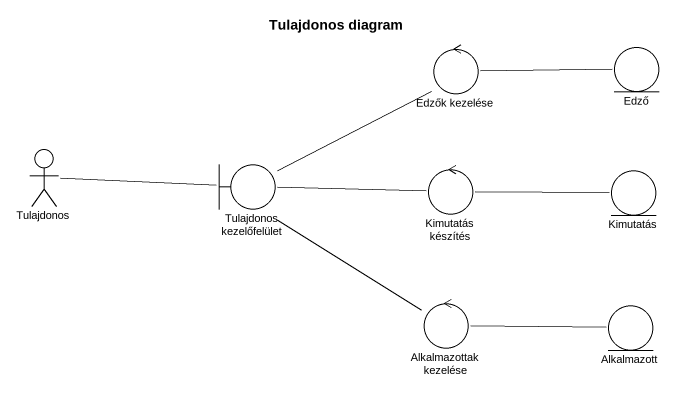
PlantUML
@startuml
title Tulajdonos diagram
control "Edzők kezelése" as Edzők_kezelése
entity Edző
actor Tulajdonos
boundary "Tulajdonos kezelőfelület" as Tulajdonos_kezelőfelület
control "Kimutatás készítés" as Kimutatás_készítés
entity Kimutatás
control "Alkalmazottak kezelése" as Alkalmazottak_kezelése
entity Alkalmazott
Edzők_kezelése -right- Edző
Tulajdonos -right- Tulajdonos_kezelőfelület
Tulajdonos_kezelőfelület -right- Edzők_kezelése
Tulajdonos_kezelőfelület -right- Kimutatás_készítés
Tulajdonos_kezelőfelület -- Alkalmazottak_kezelése
Kimutatás_készítés -right- Kimutatás
Alkalmazottak_kezelése -right- Alkalmazott
@enduml
